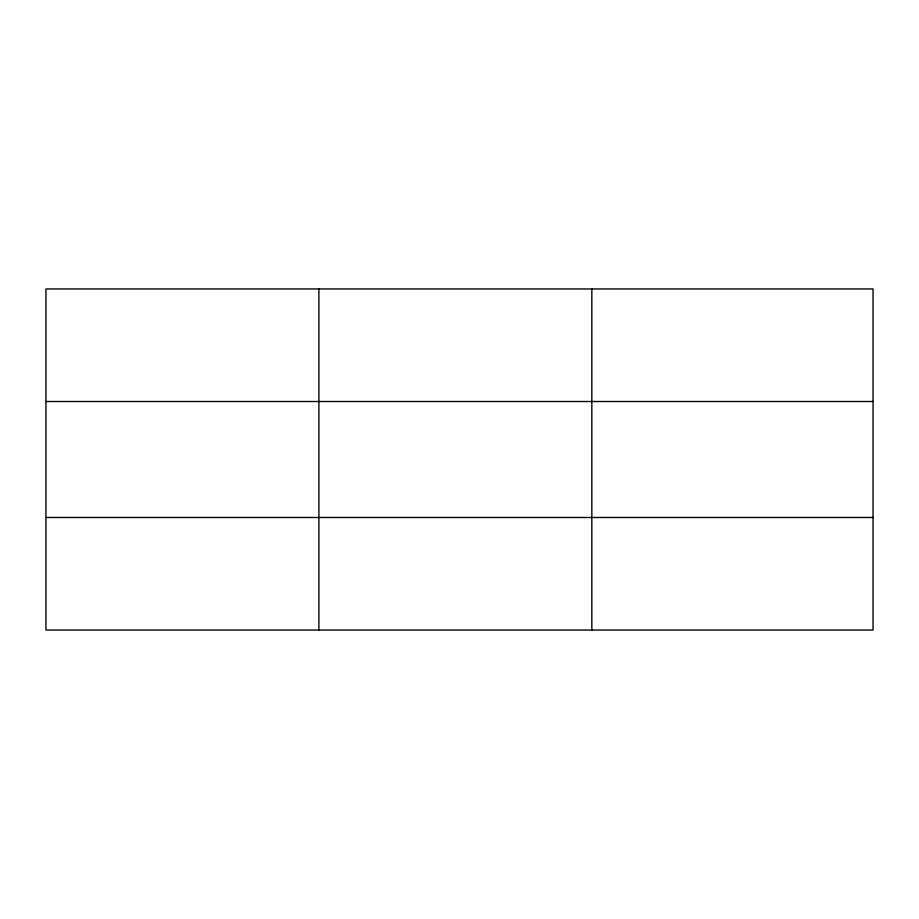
<?xml version="1.0" encoding="UTF-8"?>
<svg xmlns="http://www.w3.org/2000/svg" width="919" height="919" viewBox="0 0 919 919"><rect width="100%" height="100%" fill="white"/><g stroke="black" fill="none" stroke-linecap="round" stroke-linejoin="round"><path stroke-width="1.38" d="M318.893 288.957L318.893 630.043M591.836 288.957L591.836 630.043M873.05 401.511L873.05 288.957L45.95 288.957L45.95 630.043L873.05 630.043L873.05 401.511L45.95 401.511M45.95 517.489L873.05 517.489"/></g></svg>
